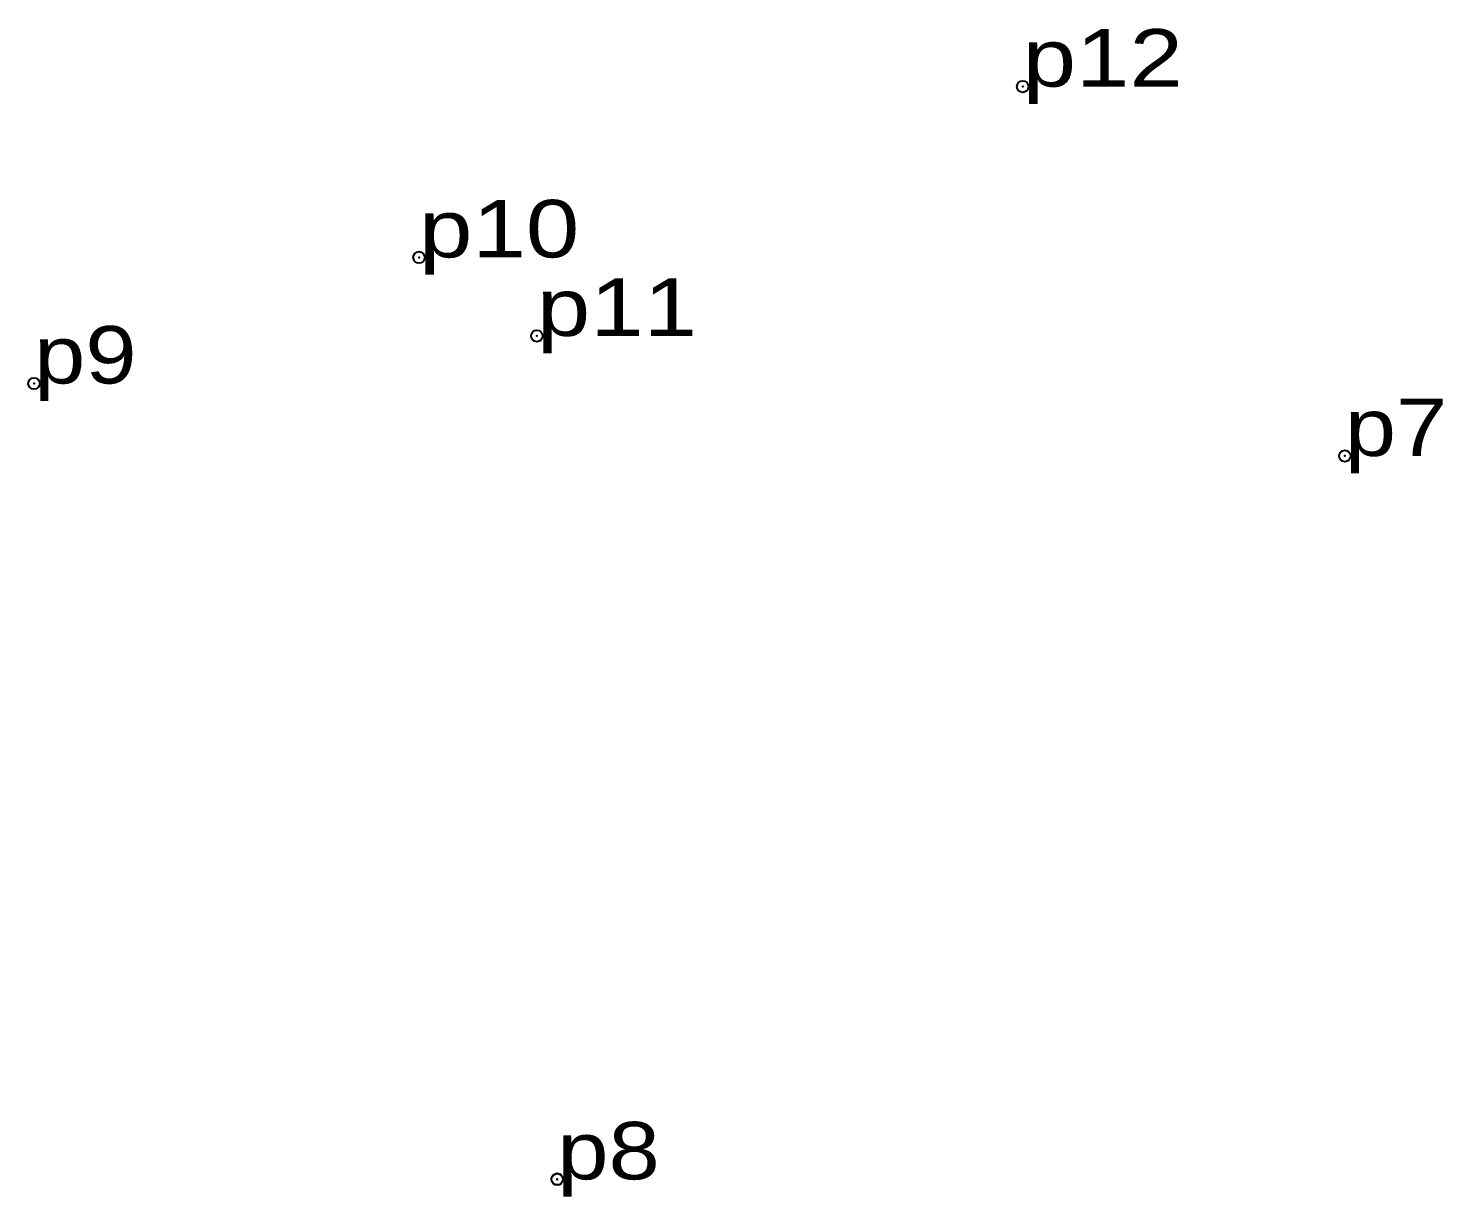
# Model space of a CAD drawing. Header units: metres. Extents: x 540596 to 552689, y 1835524 to 1841799.
# Drawn here: x 548439.63 to 548483.94, y 1838371.26 to 1838407.86 of the extents above; entities that cross this region are included whole.
import ezdxf

# ---------------------------------------------------------------- set-up
doc = ezdxf.new("R2010")
doc.units = ezdxf.units.M
doc.header["$LTSCALE"] = 0.72
doc.header["$PDMODE"] = 32
doc.header["$PDSIZE"] = 0.36
doc.layers.add('12', color=7, linetype='Continuous')
doc.layers.add('7', color=7, linetype='Continuous')

msp = doc.modelspace()

# ---------------------------------------------------------------- linework, layer by layer
at = {"layer": '7'}
for p in [(548470.78, 1838406.03), (548451.87, 1838400.68), (548455.56, 1838398.22), (548439.81, 1838396.73), (548480.87, 1838394.46), (548456.2, 1838371.81), (548456.2, 1838371.8)]:
    msp.add_point(p, dxfattribs=at)

# ---------------------------------------------------------------- texts
at = {"layer": '12'}
for s, width, p in [('p12', 1.25, (548470.78, 1838406.03)), ('p12', 1.25, (548470.78, 1838406.03)), ('p10', 1.25, (548451.87, 1838400.68)), ('p10', 1.25, (548451.87, 1838400.68)), ('p11', 1.25, (548455.56, 1838398.22)), ('p11', 1.25, (548455.56, 1838398.22)), ('p9', 1.2, (548439.81, 1838396.73)), ('p9', 1.2, (548439.81, 1838396.73)), ('p7', 1.2, (548480.87, 1838394.46)), ('p7', 1.2, (548480.87, 1838394.46)), ('p8', 1.2, (548456.2, 1838371.8)), ('p8', 1.2, (548456.2, 1838371.8))]:
    msp.add_text(s, height=1.8, dxfattribs=dict(at, width=width)).set_placement(p)

doc.saveas('drawing.dxf')
